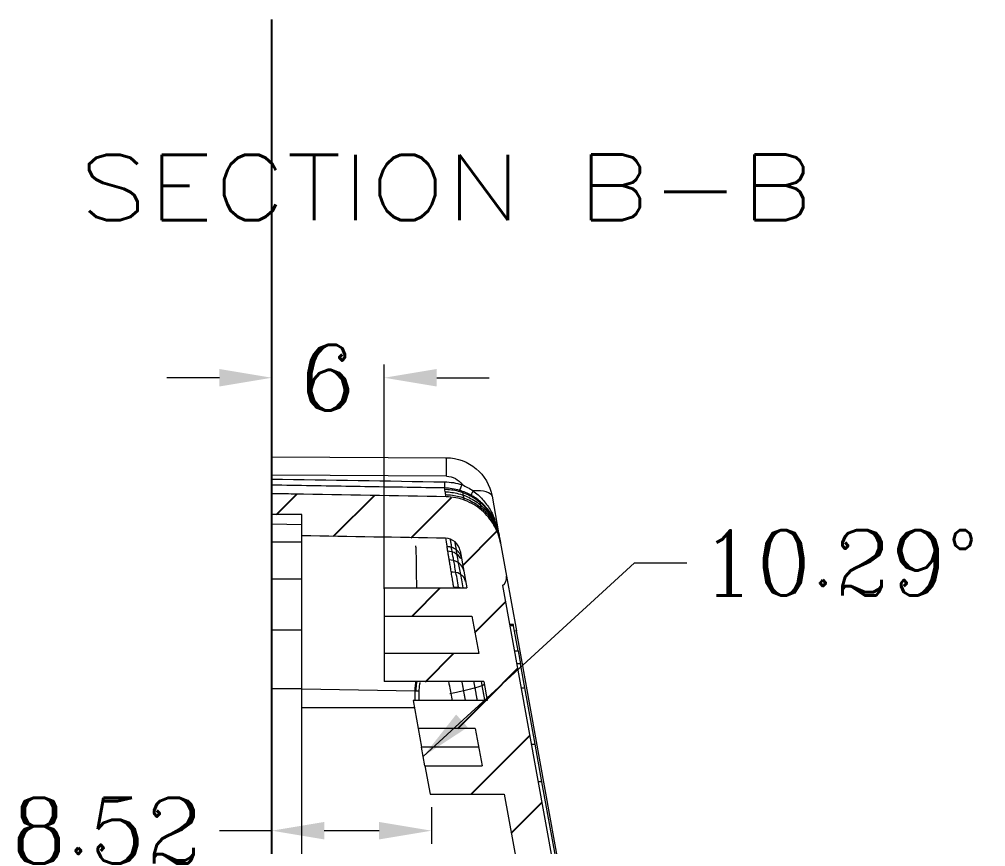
# Model space of a CAD drawing. Header units: millimetres. Extents: x -2408 to -1447, y -915 to -594.
# Drawn here: x -1907.7 to -1856.1, y -695.1 to -651 of the extents above; entities that cross this region are included whole.
import ezdxf

# ---------------------------------------------------------------- set-up
doc = ezdxf.new("R2010")
doc.units = ezdxf.units.MM
doc.layers.get('0').update_dxf_attribs({"linetype": 'CONTINUOUS'})
doc.layers.get('Defpoints').update_dxf_attribs({"linetype": 'CONTINUOUS'})
doc.layers.add('4', color=7, linetype='CONTINUOUS', true_color=0xffffff)
doc.layers.add('dim', color=82, linetype='CONTINUOUS', lineweight=9)
doc.styles.add('chinesef', font='simplex.shx', dxfattribs={"bigfont": 'bigfont'})
doc.styles.add('ROMANC', font='romanc.shx', dxfattribs={"bigfont": 'gbcbig.shx'})
doc.dimstyles.new('YanXiu', dxfattribs={"dimtxt": 2.5, "dimasz": 2.2, "dimexe": 0.66, "dimexo": 0.66, "dimgap": 0.66, "dimtad": 0, "dimdsep": 46, "dimtxsty": 'ROMANC', "dimcen": 0, "dimclrd": 256, "dimclre": 131, "dimclrt": 42, "dimazin": 2, "dimtfac": 1, "dimtofl": 0, "dimtmove": 0, "dimatfit": 3, "dimfxl": 0, "dimlwd": 5, "dimlwe": 5, "dimarcsym": 0})

# ---------------------------------------------------------------- blocks, each defined once
blk = doc.blocks.new('HATCH3')
at = {"color": 1, "linetype": 'Continuous'}
for p, q in [((1307.202, 1742.249), (1308.293, 1743.339)), ((1310.274, 1741.077), (1312.462, 1743.266)), ((1314.443, 1741.004), (1316.606, 1743.167)), ((1317.2, 1739.518), (1319.029, 1741.348)), ((1314.48, 1736.799), (1315.987, 1738.306)), ((1317.851, 1735.927), (1319.494, 1737.57)), ((1315.205, 1733.281), (1316.713, 1734.789)), ((1318.503, 1732.336), (1320.146, 1733.979)), ((1316.935, 1730.769), (1318.443, 1732.276)), ((1317.66, 1727.251), (1320.797, 1730.388)), ((1319.806, 1725.154), (1321.449, 1726.797))]:
    blk.add_line(p, q, dxfattribs=at)
blk = doc.blocks.new('*D47')
at = {"color": 131, "lineweight": 5}
for p, q in [((1524.616, 673.97), (1524.616, 672.018)), ((1516.092, 672.879), (1516.092, 672.018))]:
    blk.add_line(p, q, dxfattribs=at)
at = {"lineweight": 5}
for p, q in [((1516.092, 672.717), (1513.292, 672.717)), ((1521.816, 672.717), (1518.892, 672.717))]:
    blk.add_line(p, q, dxfattribs=at)
for points in [[(1518.892, 673.184), (1518.892, 672.251), (1516.092, 672.717)], [(1521.816, 673.184), (1521.816, 672.251), (1524.616, 672.717)]]:
    blk.add_solid(points)
at = {"layer": 'Defpoints', "color": 0}
for p in [(1524.616, 674.67, 35), (1516.092, 673.579, 35), (1516.092, 672.717)]:
    blk.add_point(p, dxfattribs=at)
at = {"color": 42, "insert": (1507.259, 672.717), "char_height": 3.5, "attachment_point": 5, "style": 'ROMANC'}
blk.add_mtext('8.52', dxfattribs=at)
blk = doc.blocks.new('*D53')
at = {"color": 131, "lineweight": 5}
for p, q in [((1516.092, 685.62), (1516.092, 697.588)), ((1522.092, 685.62), (1522.092, 697.588))]:
    blk.add_line(p, q, dxfattribs=at)
at = {"lineweight": 5}
for p, q in [((1513.292, 696.888), (1510.492, 696.888)), ((1524.892, 696.888), (1527.692, 696.888))]:
    blk.add_line(p, q, dxfattribs=at)
for points in [[(1513.292, 697.355), (1513.292, 696.422), (1516.092, 696.888)], [(1524.892, 697.355), (1524.892, 696.422), (1522.092, 696.888)]]:
    blk.add_solid(points)
at = {"layer": 'Defpoints', "color": 0}
for p in [(1516.092, 696.888), (1516.092, 684.92, 35), (1522.092, 684.92, 35)]:
    blk.add_point(p, dxfattribs=at)
at = {"color": 42, "insert": (1519.092, 696.888), "char_height": 3.5, "attachment_point": 5, "style": 'ROMANC'}
blk.add_mtext('6', dxfattribs=at)

msp = doc.modelspace()

# ---------------------------------------------------------------- linework, layer by layer
at = {"color": 1}
msp.add_line((-1894.172, -881.15, 35), (-1894.172, -650.987, 35), dxfattribs=at)
at = {"layer": '4', "color": 7, "linetype": 'Continuous', "lineweight": 5}
for p, q in [((-1894.172, -674.332, 35), (-1884.864, -674.381, 35)), ((-1894.172, -675.319, 35), (-1894.172, -674.332, 35)), ((-1884.847, -675.368, 35), (-1894.172, -675.319, 35)), ((-1894.172, -675.519, 35), (-1894.172, -675.319, 35)), ((-1894.172, -676.301, 35), (-1894.172, -675.846, 35)), ((-1894.172, -677.409, 35), (-1894.172, -676.301, 35)), ((-1882.417, -676.435, 35), (-1882.064, -678.382, 35)), ((-1892.572, -677.409, 35), (-1894.172, -677.409, 35)), ((-1894.172, -677.409, 35), (-1894.172, -677.934, 35)), ((-1892.572, -678.545, 35), (-1892.572, -677.409, 35)), ((-1892.572, -677.962, 35), (-1894.172, -677.934, 35)), ((-1894.172, -678.865, 35), (-1892.572, -678.865, 35)), ((-1892.572, -678.995, 35), (-1892.572, -678.545, 35)), ((-1884.126, -679.342, 35), (-1883.764, -681.332, 35)), ((-1881.961, -678.949, 35), (-1881.642, -680.704, 35)), ((-1894.172, -680.846, 35), (-1892.572, -680.846, 35)), ((-1881.642, -680.704, 35), (-1881.114, -683.615, 35)), ((-1888.172, -681.332, 35), (-1888.172, -682.832, 35)), ((-1888.172, -681.332, 35), (-1883.764, -681.332, 35)), ((-1881.856, -681.208, 35), (-1879.02, -696.832, 35)), ((-1888.172, -682.832, 35), (-1888.172, -683.832, 35)), ((-1888.172, -682.832, 35), (-1883.492, -682.832, 35)), ((-1883.492, -682.832, 35), (-1883.129, -684.832, 35)), ((-1894.172, -683.573, 35), (-1892.572, -683.573, 35)), ((-1881.278, -683.275, 35), (-1881.481, -683.275, 35)), ((-1881.265, -683.346, 35), (-1881.468, -683.346, 35)), ((-1881.265, -683.346, 35), (-1881.278, -683.275, 35)), ((-1881.02, -684.692, 35), (-1881.265, -683.346, 35)), ((-1888.172, -683.832, 35), (-1888.172, -684.832, 35)), ((-1881.114, -683.615, 35), (-1881.213, -683.633, 35)), ((-1876.114, -711.165, 35), (-1881.114, -683.615, 35)), ((-1888.172, -684.832, 35), (-1888.172, -686.332, 35)), ((-1883.129, -684.832, 35), (-1888.172, -684.832, 35)), ((-1881.224, -684.692, 35), (-1881.02, -684.692, 35)), ((-1881.02, -684.692, 35), (-1880.896, -685.378, 35)), ((-1880.896, -685.378, 35), (-1881.099, -685.378, 35)), ((-1880.663, -686.658, 35), (-1880.896, -685.378, 35)), ((-1882.857, -686.332, 35), (-1888.172, -686.332, 35)), ((-1882.857, -686.332, 35), (-1882.675, -687.332, 35)), ((-1880.867, -686.658, 35), (-1880.663, -686.658, 35)), ((-1880.116, -689.672, 35), (-1880.663, -686.658, 35)), ((-1894.172, -686.698, 35), (-1892.572, -686.698, 35)), ((-1894.172, -755.186, 35), (-1894.172, -686.698, 35)), ((-1892.572, -686.722, 35), (-1886.521, -686.815, 35)), ((-1892.572, -687.732, 35), (-1892.572, -686.722, 35)), ((-1886.521, -687.332, 35), (-1886.521, -686.815, 35)), ((-1886.303, -687.332, 35), (-1886.303, -686.815, 35)), ((-1886.632, -687.332, 35), (-1886.36, -688.832, 35)), ((-1882.675, -687.332, 35), (-1886.632, -687.332, 35)), ((-1886.559, -687.732, 35), (-1892.572, -687.732, 35)), ((-1892.572, -695.932, 35), (-1892.572, -687.732, 35)), ((-1883.311, -688.832, 35), (-1886.36, -688.832, 35)), ((-1886.36, -688.832, 35), (-1886.178, -689.832, 35)), ((-1883.311, -688.832, 35), (-1882.948, -690.832, 35)), ((-1880.32, -689.672, 35), (-1880.116, -689.672, 35)), ((-1879.753, -691.672, 35), (-1880.116, -689.672, 35)), ((-1883.129, -689.832, 35), (-1886.178, -689.832, 35)), ((-1885.997, -690.832, 35), (-1886.178, -689.832, 35)), ((-1885.997, -690.832, 35), (-1885.724, -692.332, 35)), ((-1885.997, -690.832, 35), (-1882.948, -690.832, 35)), ((-1879.753, -691.672, 35), (-1879.957, -691.672, 35)), ((-1877.031, -706.673, 35), (-1879.753, -691.672, 35)), ((-1885.724, -692.332, 35), (-1881.768, -692.332, 35)), ((-1881.768, -692.332, 35), (-1880.951, -696.832, 35))]:
    msp.add_line(p, q, dxfattribs=at)
at = {"layer": '4', "color": 7, "linetype": 'Continuous', "lineweight": 5, "extrusion": (0, 6.12303e-17, -1)}
for centre, radius, end in [((1884.877, -676.881, -35), 2.5, 169.7134), ((1884.852, -676.368, -35), 1, 146.6657)]:
    msp.add_arc(centre, radius, 90.3, end, dxfattribs=at)
at = {"layer": '4', "color": 7, "linetype": 'Continuous', "lineweight": 5}
msp.add_arc((-1882.134, -680.793, 35), 0.5, 303.8647, 10.2866, dxfattribs=at)
for centre, major_axis, ratio, start_param, end_param in [((-1884.872, -675.881, 35), (0.008, 1.5), 0.015547, 5.061541, 6.283185), ((-1884.943, -675.5, 35), (-0.008, -0.5), 0.011475, 5.061692, 6.186131), ((-1884.009, -675.648, 35), (-0.146, -0.478), 0.089508, 0.088991, 1.232544), ((-1883.279, -675.959, 35), (-0.243, -0.437), 0.098848, 5.206512, 6.206325), ((-1883.893, -676.703, 35), (1.476, 0.268), 0.334593, 0, 1.193478)]:
    msp.add_ellipse(centre, major_axis=major_axis, ratio=ratio, start_param=start_param, end_param=end_param, dxfattribs=at)
for points, degree in [([(-1894.172, -675.519, 35), (-1891.098, -675.57, 35), (-1888.025, -675.62, 35), (-1884.951, -675.671, 35)], 3), ([(-1884.951, -675.671, 35), (-1884.632, -675.676, 35), (-1884.321, -675.726, 35), (-1884.017, -675.819, 35)], 3), ([(-1884.017, -675.819, 35), (-1883.814, -675.911, 35), (-1883.62, -676.019, 35), (-1883.433, -676.145, 35)], 3), ([(-1884.151, -676.125, 35), (-1884.411, -676.045, 35), (-1884.678, -676.002, 35), (-1884.952, -675.997, 35)], 3), ([(-1883.525, -676.392, 35), (-1883.725, -676.281, 35), (-1883.933, -676.192, 35), (-1884.151, -676.125, 35)], 3), ([(-1883.9, -676.646, 35), (-1883.947, -676.387, 35), (-1883.984, -676.183, 35)], 2), ([(-1882.973, -677.186, 35), (-1883.022, -676.92, 35), (-1883.06, -676.711, 35)], 2), ([(-1882.293, -678.019, 35), (-1882.346, -677.73, 35), (-1882.387, -677.503, 35)], 2), ([(-1884.901, -678.68, 35), (-1887.458, -678.635, 35), (-1890.015, -678.59, 35), (-1892.572, -678.545, 35)], 3), ([(-1884.905, -678.654, 35), (-1884.88, -678.794, 35), (-1884.852, -678.947, 35), (-1884.822, -679.113, 35)], 3), ([(-1884.565, -679.159, 35), (-1884.608, -678.918, 35), (-1884.647, -678.708, 35)], 2), ([(-1884.318, -679.3, 35), (-1884.362, -679.06, 35), (-1884.4, -678.85, 35)], 2), ([(-1884.197, -681.33, 35), (-1884.199, -681.314, 35), (-1884.201, -681.299, 35), (-1884.204, -681.283, 35)], 3), ([(-1886.481, -686.562, 35), (-1886.48, -686.484, 35), (-1886.479, -686.407, 35), (-1886.478, -686.329, 35)], 3), ([(-1886.477, -686.815, 35), (-1886.472, -686.646, 35), (-1886.453, -686.482, 35), (-1886.419, -686.323, 35)], 3), ([(-1883.836, -687.332, 35), (-1883.926, -686.832, 35), (-1884.017, -686.332, 35)], 2), ([(-1883.2, -687.332, 35), (-1883.291, -686.832, 35), (-1883.382, -686.332, 35)], 2), ([(-1882.8, -687.332, 35), (-1882.891, -686.832, 35), (-1882.982, -686.332, 35)], 2)]:
    msp.add_open_spline(points, degree=degree, dxfattribs=at)
for points, knots in [([(-1894.172, -675.846, 35), (-1894.172, -675.837, 35), (-1894.172, -675.801, 35), (-1894.172, -675.686, 35), (-1894.172, -675.608, 35), (-1894.172, -675.519, 35)], [0, 0, 0, 0, 0.5, 0.5, 1, 1, 1, 1]), ([(-1884.952, -675.997, 35), (-1885.285, -675.992, 35), (-1885.618, -675.986, 35), (-1887.284, -675.959, 35), (-1888.617, -675.937, 35), (-1891.358, -675.892, 35), (-1892.765, -675.869, 35), (-1894.172, -675.846, 35)], [0, 0, 0, 0, 0.108436, 0.108436, 0.542179, 0.542179, 1, 1, 1, 1]), ([(-1884.868, -676.464, 35), (-1887.578, -676.417, 35), (-1890.287, -676.369, 35), (-1893.388, -676.315, 35), (-1893.78, -676.308, 35), (-1894.172, -676.301, 35)], [0, 0, 0, 0, 0.873712, 0.873712, 1, 1, 1, 1]), ([(-1884.964, -676.061, 35), (-1884.71, -676.064, 35), (-1884.206, -676.13, 35), (-1883.473, -676.428, 35), (-1882.798, -676.944, 35), (-1882.277, -677.668, 35), (-1882.09, -678.236, 35), (-1882.036, -678.533, 35)], [0, 0, 0, 0, 0.178994, 0.368571, 0.562781, 0.788033, 1, 1, 1, 1]), ([(-1884.868, -676.464, 35), (-1884.881, -676.391, 35), (-1884.91, -676.227, 35), (-1884.937, -676.078, 35), (-1884.952, -675.997, 35)], [0, 0, 0, 0, 0.430514, 1, 1, 1, 1]), ([(-1884.938, -676.202, 35), (-1884.684, -676.205, 35), (-1884.181, -676.271, 35), (-1883.448, -676.569, 35), (-1882.773, -677.085, 35), (-1882.252, -677.808, 35), (-1882.065, -678.376, 35), (-1882.011, -678.672, 35)], [0, 0, 0, 0, 0.178994, 0.368571, 0.562781, 0.788033, 1, 1, 1, 1]), ([(-1884.911, -676.352, 35), (-1884.657, -676.355, 35), (-1884.154, -676.421, 35), (-1883.421, -676.718, 35), (-1882.746, -677.233, 35), (-1882.225, -677.956, 35), (-1882.038, -678.524, 35), (-1881.984, -678.82, 35)], [0, 0, 0, 0, 0.178994, 0.368571, 0.562781, 0.788033, 1, 1, 1, 1]), ([(-1883.433, -676.145, 35), (-1883.246, -676.282, 35), (-1883.075, -676.438, 35), (-1882.773, -676.775, 35), (-1882.639, -676.957, 35), (-1882.421, -677.322, 35), (-1882.334, -677.502, 35), (-1882.261, -677.686, 35)], [0, 0, 0, 0, 0.345037, 0.345037, 0.690073, 0.690073, 1, 1, 1, 1]), ([(-1881.961, -678.949, 35), (-1882.023, -678.607, 35), (-1882.141, -678.283, 35), (-1882.487, -677.679, 35), (-1882.708, -677.412, 35), (-1883.236, -676.96, 35), (-1883.534, -676.783, 35), (-1884.183, -676.536, 35), (-1884.52, -676.471, 35), (-1884.868, -676.464, 35)], [0, 0, 0, 0, 0.25, 0.25, 0.5, 0.5, 0.75, 0.75, 1, 1, 1, 1]), ([(-1882.064, -678.382, 35), (-1882.082, -678.284, 35), (-1882.106, -678.184, 35), (-1882.163, -677.991, 35), (-1882.197, -677.896, 35), (-1882.316, -677.616, 35), (-1882.418, -677.434, 35), (-1882.665, -677.09, 35), (-1882.81, -676.929, 35), (-1883.137, -676.638, 35), (-1883.323, -676.505, 35), (-1883.525, -676.392, 35)], [0, 0, 0, 0, 0.125, 0.125, 0.25, 0.25, 0.5, 0.5, 0.75, 0.75, 1, 1, 1, 1]), ([(-1894.172, -686.698, 35), (-1894.172, -686.168, 35), (-1894.172, -685.104, 35), (-1894.172, -683.559, 35), (-1894.172, -682.114, 35), (-1894.172, -680.815, 35), (-1894.172, -679.706, 35), (-1894.172, -678.822, 35), (-1894.172, -678.224, 35), (-1894.172, -677.991, 35), (-1894.172, -677.918, 35)], [0, 0, 0, 0, 0.127205, 0.254777, 0.382361, 0.509959, 0.637572, 0.765177, 0.892767, 1, 1, 1, 1]), ([(-1882.064, -678.382, 35), (-1882.061, -678.399, 35), (-1882.058, -678.415, 35), (-1882.039, -678.518, 35), (-1882.009, -678.683, 35), (-1881.976, -678.866, 35), (-1881.961, -678.949, 35)], [0, 0, 0, 0, 0.096218, 0.096218, 0.604845, 1, 1, 1, 1]), ([(-1884.126, -679.342, 35), (-1884.159, -679.16, 35), (-1884.254, -678.993, 35), (-1884.536, -678.751, 35), (-1884.715, -678.683, 35), (-1884.901, -678.68, 35)], [0, 0, 0, 0, 0.5, 0.5, 1, 1, 1, 1]), ([(-1892.572, -686.722, 35), (-1892.572, -686.252, 35), (-1892.572, -685.788, 35), (-1892.572, -685.103, 35), (-1892.572, -684.877, 35), (-1892.572, -684.427, 35), (-1892.572, -684.203, 35), (-1892.572, -683.545, 35), (-1892.572, -683.126, 35), (-1892.572, -682.528, 35), (-1892.572, -682.334, 35), (-1892.572, -681.955, 35), (-1892.572, -681.77, 35), (-1892.572, -681.242, 35), (-1892.572, -680.921, 35), (-1892.572, -680.486, 35), (-1892.572, -680.348, 35), (-1892.572, -680.09, 35), (-1892.572, -679.969, 35), (-1892.572, -679.637, 35), (-1892.572, -679.454, 35), (-1892.572, -679.165, 35), (-1892.572, -679.059, 35), (-1892.572, -678.995, 35)], [0, 0, 0, 0, 0.125, 0.125, 0.1875, 0.1875, 0.25, 0.25, 0.375, 0.375, 0.4375, 0.4375, 0.5, 0.5, 0.625, 0.625, 0.6875, 0.6875, 0.75, 0.75, 0.875, 0.875, 1, 1, 1, 1]), ([(-1886.44, -681.319, 35), (-1886.44, -681.27, 35), (-1886.441, -680.919, 35), (-1886.445, -680.338, 35), (-1886.455, -679.715, 35), (-1886.468, -679.295, 35), (-1886.479, -679.14, 35), (-1886.485, -679.092, 35)], [0, 0, 0, 0, 0.041123, 0.294639, 0.542869, 0.782856, 1, 1, 1, 1]), ([(-1884.464, -681.286, 35), (-1884.474, -681.226, 35), (-1884.494, -681.104, 35), (-1884.522, -680.931, 35), (-1884.549, -680.766, 35), (-1884.575, -680.608, 35), (-1884.599, -680.458, 35), (-1884.622, -680.316, 35), (-1884.644, -680.183, 35), (-1884.665, -680.057, 35), (-1884.684, -679.94, 35), (-1884.709, -679.79, 35), (-1884.737, -679.62, 35), (-1884.766, -679.445, 35), (-1884.79, -679.302, 35), (-1884.809, -679.187, 35), (-1884.818, -679.137, 35), (-1884.822, -679.113, 35)], [0, 0, 0, 0, 0.052493, 0.104613, 0.156335, 0.207633, 0.258486, 0.30887, 0.358765, 0.408153, 0.457015, 0.505336, 0.605485, 0.705231, 0.804366, 0.902686, 1, 1, 1, 1]), ([(-1884.091, -679.764, 35), (-1884.098, -679.752, 35), (-1884.161, -679.65, 35), (-1884.373, -679.441, 35), (-1884.632, -679.375, 35), (-1884.817, -679.375, 35)], [0, 0, 0, 0, 0.051493, 0.432202, 1, 1, 1, 1]), ([(-1884.2, -681.3, 35), (-1884.26, -680.971, 35), (-1884.367, -680.383, 35), (-1884.482, -679.749, 35), (-1884.555, -679.345, 35), (-1884.582, -679.2, 35), (-1884.59, -679.152, 35)], [0, 0, 0, 0, 0.281648, 0.563204, 0.784604, 1, 1, 1, 1]), ([(-1883.961, -681.326, 35), (-1884.015, -681.03, 35), (-1884.115, -680.478, 35), (-1884.225, -679.874, 35), (-1884.296, -679.479, 35), (-1884.322, -679.338, 35), (-1884.331, -679.291, 35)], [0, 0, 0, 0, 0.268636, 0.555321, 0.780724, 1, 1, 1, 1]), ([(-1883.93, -680.419, 35), (-1883.948, -680.322, 35), (-1884.018, -680.146, 35), (-1884.291, -679.894, 35), (-1884.549, -679.834, 35), (-1884.733, -679.837, 35)], [0, 0, 0, 0, 0.273251, 0.564951, 1, 1, 1, 1]), ([(-1883.826, -680.995, 35), (-1883.842, -680.908, 35), (-1883.909, -680.749, 35), (-1884.176, -680.524, 35), (-1884.433, -680.475, 35), (-1884.617, -680.48, 35)], [0, 0, 0, 0, 0.273251, 0.564951, 1, 1, 1, 1]), ([(-1886.521, -686.815, 35), (-1886.52, -686.762, 35), (-1886.518, -686.655, 35), (-1886.503, -686.51, 35), (-1886.489, -686.419, 35), (-1886.482, -686.38, 35)], [0, 0, 0, 0, 0.364479, 0.731127, 1, 1, 1, 1]), ([(-1886.303, -686.815, 35), (-1886.302, -686.771, 35), (-1886.3, -686.685, 35), (-1886.287, -686.555, 35), (-1886.27, -686.455, 35), (-1886.258, -686.399, 35), (-1886.255, -686.385, 35)], [0, 0, 0, 0, 0.300316, 0.600979, 0.902058, 1, 1, 1, 1]), ([(-1884.521, -687.346, 35), (-1884.573, -687.089, 35), (-1884.64, -686.756, 35), (-1884.708, -686.424, 35), (-1884.723, -686.349, 35)], [0, 0, 0, 0, 0.773982, 1, 1, 1, 1]), ([(-1882.832, -686.469, 35), (-1882.829, -686.491, 35), (-1882.924, -686.552, 35), (-1883.366, -686.688, 35), (-1883.985, -686.839, 35), (-1884.427, -686.935, 35), (-1884.663, -686.984, 35)], [0, 0, 0, 0, 0.273908, 0.561498, 0.786091, 1, 1, 1, 1])]:
    msp.add_open_spline(points, degree=3, knots=knots, dxfattribs=at)
for points, weights in [([(-1884.822, -679.113, 35), (-1884.424, -679.118, 35), (-1884.12, -679.373, 35), (-1884.049, -679.762, 35)], [1.12822931736, 0.957255667723, 0.957256894223, 1.12823299686]), ([(-1884.464, -681.286, 35), (-1884.341, -681.277, 35), (-1884.219, -681.289, 35), (-1884.106, -681.322, 35)], [1.13747635929, 1.07556678695, 1.03456696502, 1.01447689351]), ([(-1886.521, -686.815, 35), (-1886.447, -686.815, 35), (-1886.373, -686.815, 35), (-1886.303, -686.815, 35)], [1.00065143672, 0.998282952166, 1.00237294496, 1.01292141509])]:
    msp.add_rational_spline(points, weights, degree=3, dxfattribs=at)

# ---------------------------------------------------------------- block references
at = {"layer": '4', "color": 7, "linetype": 'Continuous', "lineweight": -3, "xscale": 0.9950248760001159, "yscale": 0.9950248759998885, "zscale": 0.9950248760000022}
msp.add_blockref('HATCH3', (-3194.63, -2410.99, 35), dxfattribs=at)

# ---------------------------------------------------------------- texts
at = {"layer": '4', "color": 7, "linetype": 'Continuous', "lineweight": 5, "insert": (-1884.867, -661.696, 35), "char_height": 3.48259, "attachment_point": 8, "line_spacing_factor": 0.903614, "style": 'chinesef'}
msp.add_mtext('\\W01.238;SECTION \\H3.50;B-B\\H3.50; ', dxfattribs=at)
at = {"layer": 'dim', "color": 42, "insert": (-1871.321, -679.989), "char_height": 3.4826, "attachment_point": 4, "style": 'ROMANC'}
msp.add_mtext('10.29%%d', dxfattribs=at)

# ---------------------------------------------------------------- dimensions: what is measured, and where the dimension line sits
for base, p1, p2, picture, middle in [((-1894.172, -670.114), (-1888.172, -682.082, 35), (-1894.172, -682.082, 35), '*D53', (-1891.172, -670.114)), ((-1894.172, -694.285), (-1885.648, -692.332, 35), (-1894.172, -693.423, 35), '*D47', (-1903.005, -694.285))]:
    dim = msp.add_linear_dim(base=base, p1=p1, p2=p2, dimstyle='YanXiu', override={"dimtxt": 3.5, "dimasz": 2.8, "dimexe": 0.69965, "dimexo": 0.69965, "dimgap": 0.69965})
    dim.commit()
    dim.dimension.update_dxf_attribs({"geometry": picture, "text_midpoint": middle, "insert": (-3410.264, -1367.002)})

# ---------------------------------------------------------------- leaders
at = {"layer": 'dim', "annotation_type": 0, "has_hookline": 1, "hookline_direction": 0, "text_width": 15.257}
msp.add_leader([(-1886.09, -690.317), (-1874.82, -679.989), (-1872.02, -679.989)], dimstyle='YanXiu', override={"dimtxt": 3.5, "dimasz": 2.8, "dimexe": 0.69965, "dimexo": 0.69965, "dimgap": 0.69965}, dxfattribs=at)

doc.saveas('drawing.dxf')
